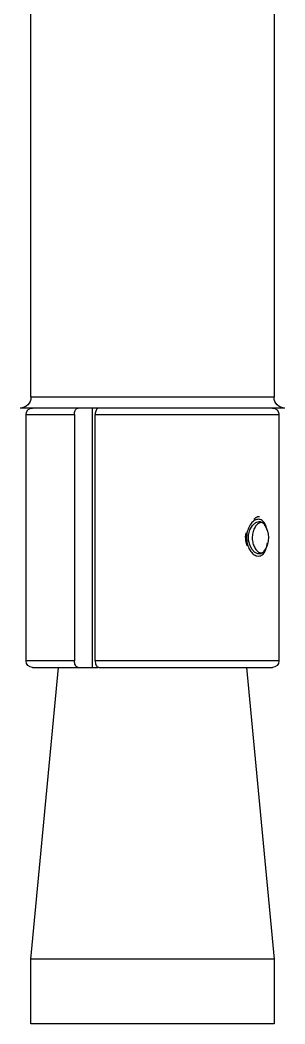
# Model space of a CAD drawing. Header units: millimetres. Extents: x 2529 to 4152, y 1088 to 2073.
# Drawn here: x 4127.03 to 4137.4, y 1088.03 to 1127.36 of the extents above; entities that cross this region are included whole.
import ezdxf

# ---------------------------------------------------------------- set-up
doc = ezdxf.new("R2010")
doc.units = ezdxf.units.MM

# ---------------------------------------------------------------- blocks, each defined once
blk = doc.blocks.new('DI_SAPATA')
at = {"color": 7, "linetype": 'Continuous', "lineweight": 25}
for p, q in [((-52.738, -55.319), (-52.738, -34.527)), ((-62.263, -35.232), (-62.263, -55.319)), ((-62.263, -55.319), (-52.738, -55.319)), ((-62.689, -55.745), (-52.311, -55.745)), ((-55.138, -55.745), (-55.138, -65.905)), ((-62.453, -55.999), (-62.453, -65.651)), ((-55.256, -55.999), (-62.453, -55.999)), ((-55.256, -65.651), (-55.256, -55.999)), ((-54.442, -55.999), (-54.442, -65.651)), ((-52.547, -55.999), (-54.442, -55.999)), ((-52.547, -65.651), (-52.547, -55.999)), ((-62.453, -65.651), (-55.256, -65.651)), ((-54.442, -65.651), (-52.547, -65.651)), ((-61.183, -65.905), (-62.263, -77.335)), ((-55.395, -65.905), (-62.199, -65.905)), ((-52.801, -65.905), (-55.362, -65.905)), ((-52.738, -77.335), (-53.817, -65.905)), ((-62.263, -77.335), (-62.263, -79.875)), ((-62.263, -77.335), (-52.738, -77.335)), ((-52.738, -79.875), (-52.738, -77.335)), ((-62.263, -79.875), (-52.738, -79.875))]:
    blk.add_line(p, q, dxfattribs=at)
at = {"color": 7, "linetype": 'Continuous', "lineweight": 25, "flags": 128}
blk.add_lwpolyline([(-61.894, -61.313), (-61.844, -61.389), (-61.729, -61.454), (-61.628, -61.454), (-61.499, -61.389), (-61.39, -61.269), (-61.31, -61.11), (-61.267, -60.925), (-61.268, -60.722), (-61.318, -60.518), (-61.419, -60.341), (-61.551, -60.226), (-61.681, -60.19), (-61.681, -60.19)], dxfattribs=at)
at = {"color": 7, "linetype": 'Continuous', "lineweight": 25}
for centre, radius, start, end in [((-62.689, -55.319), 0.426, 270, 0), ((-52.311, -55.319), 0.426, 180, 270), ((-62.199, -55.999), 0.254, 90, 180), ((-52.801, -55.999), 0.254, 360, 90), ((-61.119, -60.825), 0.923, 147.1265, 212.2723), ((-62.199, -65.651), 0.254, 180, 270), ((-52.801, -65.651), 0.254, 270, 0)]:
    blk.add_arc(centre, radius, start, end, dxfattribs=at)
for points, knots in [([(-55.395, -55.745), (-55.379, -55.748), (-55.348, -55.753), (-55.306, -55.797), (-55.274, -55.862), (-55.258, -55.934), (-55.256, -55.98), (-55.256, -55.999)], [0, 0, 0, 0, 0.21634, 0.432705, 0.648393, 0.862838, 1, 1, 1, 1]), ([(-54.442, -55.999), (-54.444, -55.97), (-54.447, -55.913), (-54.47, -55.837), (-54.505, -55.78), (-54.545, -55.749), (-54.571, -55.746), (-54.581, -55.745)], [0, 0, 0, 0, 0.213608, 0.427203, 0.641164, 0.855929, 1, 1, 1, 1]), ([(-61.652, -60.102), (-61.603, -60.11), (-61.504, -60.127), (-61.357, -60.261), (-61.243, -60.462), (-61.185, -60.7), (-61.184, -60.938), (-61.234, -61.156), (-61.326, -61.342), (-61.451, -61.481), (-61.585, -61.549), (-61.717, -61.55), (-61.838, -61.48), (-61.935, -61.323), (-61.99, -61.16), (-61.999, -61.053), (-62.001, -61.031)], [0, 0, 0, 0, 0.078721, 0.162467, 0.243437, 0.31899, 0.389301, 0.457279, 0.526472, 0.599525, 0.677505, 0.73986, 0.819725, 0.900234, 0.979444, 1, 1, 1, 1]), ([(-61.98, -60.502), (-61.976, -60.479), (-61.959, -60.385), (-61.897, -60.256), (-61.793, -60.128), (-61.701, -60.111), (-61.652, -60.102)], [0, 0, 0, 0, 0.090121, 0.3695, 0.666458, 1, 1, 1, 1]), ([(-61.476, -60.096), (-61.523, -60.056), (-61.588, -59.998), (-61.665, -59.991), (-61.688, -59.989)], [0, 0, 0, 0, 0.703426, 1, 1, 1, 1]), ([(-61.762, -60.229), (-61.743, -60.231), (-61.696, -60.235), (-61.594, -60.302), (-61.492, -60.443), (-61.422, -60.629), (-61.4, -60.84), (-61.43, -61.049), (-61.502, -61.226), (-61.604, -61.357), (-61.716, -61.423), (-61.791, -61.422), (-61.861, -61.387), (-61.907, -61.298), (-61.924, -61.264)], [0, 0, 0, 0, 0.067207, 0.160815, 0.245597, 0.323546, 0.405038, 0.482765, 0.561087, 0.644421, 0.73421, 0.833446, 0.936409, 1, 1, 1, 1]), ([(-61.906, -60.351), (-61.9, -60.338), (-61.872, -60.278), (-61.825, -60.244), (-61.792, -60.237), (-61.778, -60.234)], [0, 0, 0, 0, 0.151554, 0.667213, 1, 1, 1, 1]), ([(-61.681, -60.19), (-61.683, -60.19), (-61.728, -60.19), (-61.808, -60.213), (-61.866, -60.29), (-61.893, -60.325)], [0, 0, 0, 0, 0.0290311, 0.5572263, 1, 1, 1, 1]), ([(-61.209, -61.145), (-61.191, -61.08), (-61.146, -60.92), (-61.141, -60.731), (-61.17, -60.638), (-61.17, -60.638)], [0, 0, 0, 0, 0.408689, 0.999607, 1, 1, 1, 1]), ([(-55.256, -65.651), (-55.257, -65.679), (-55.26, -65.736), (-55.284, -65.812), (-55.319, -65.869), (-55.358, -65.9), (-55.384, -65.903), (-55.395, -65.905)], [0, 0, 0, 0, 0.2131223, 0.4262265, 0.6398573, 0.8546513, 1, 1, 1, 1]), ([(-54.581, -65.905), (-54.565, -65.902), (-54.534, -65.896), (-54.492, -65.852), (-54.461, -65.787), (-54.444, -65.716), (-54.443, -65.669), (-54.442, -65.651)], [0, 0, 0, 0, 0.215828, 0.431672, 0.647053, 0.861578, 1, 1, 1, 1])]:
    blk.add_open_spline(points, degree=3, knots=knots, dxfattribs=at)

msp = doc.modelspace()

# ---------------------------------------------------------------- block references
at = {"xscale": -1}
msp.add_blockref('DI_SAPATA', (4074.716, 1167.908), dxfattribs=at)

doc.saveas('drawing.dxf')
